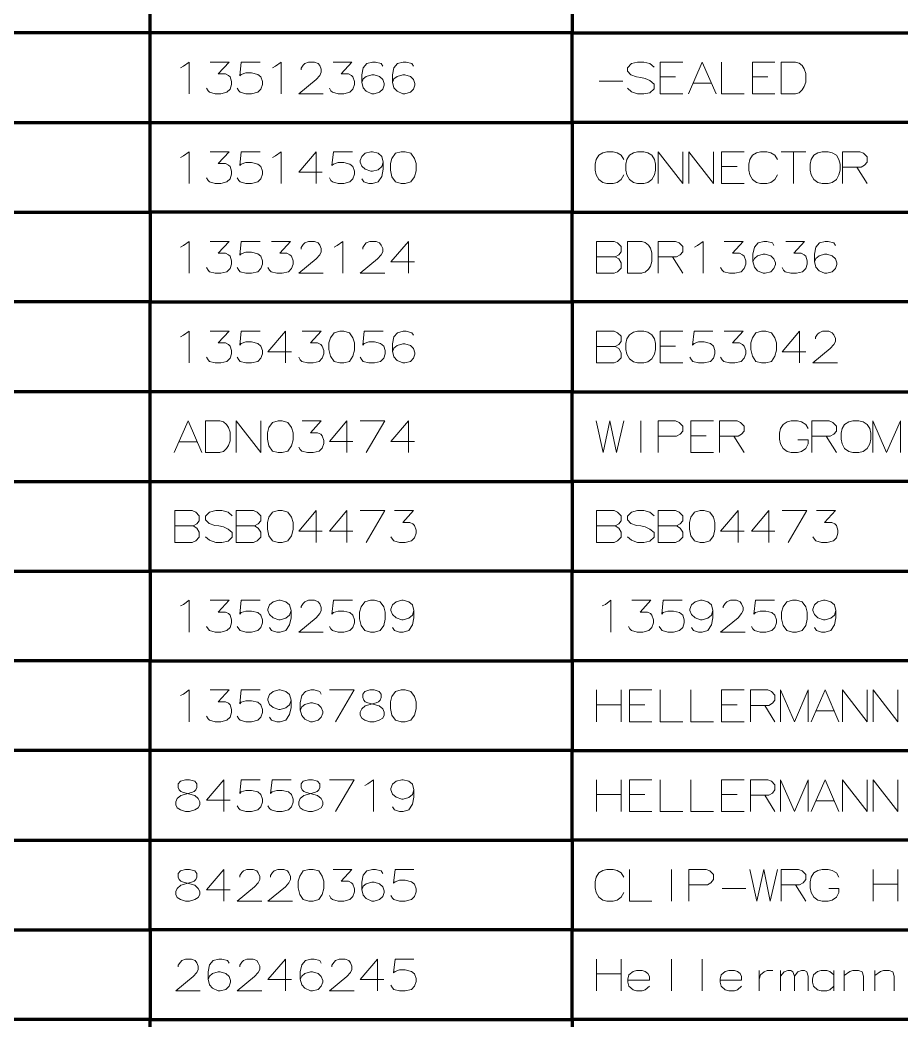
# Model space of a CAD drawing. Header units: millimetres. Extents: x 0 to 174, y 0 to 33.
# Drawn here: x 83.32 to 87.256, y 20.324 to 24.79 of the extents above; entities that cross this region are included whole.
import ezdxf

# ---------------------------------------------------------------- set-up
doc = ezdxf.new("R2010")
doc.units = ezdxf.units.MM
doc.layers.add('PDF2_형상', color=157, linetype='Continuous', true_color=0x405f80)

msp = doc.modelspace()

# ---------------------------------------------------------------- linework, layer by layer
at = {"layer": 'PDF2_형상', "color": 165, "lineweight": 70, "true_color": 0x5267a5}
for points in [[(98.9892, 26.3335), (98.9892, 25.9332), (85.7838, 25.9332), (85.7838, 25.5331), (83.901, 25.5331), (83.901, 25.1328), (75.611, 25.1328), (75.611, 24.7325), (75.611, 24.3324), (71.3026, 24.3324), (71.3026, 23.9321), (75.611, 23.9321), (75.611, 24.3324), (83.901, 24.3324), (83.901, 24.7325), (83.901, 25.1328), (85.7838, 25.1328), (85.7838, 25.5331), (98.9892, 25.5331), (98.9892, 25.9332)], [(98.9892, 25.5331), (98.9892, 25.1328), (85.7838, 25.1328), (85.7838, 24.7325), (98.9892, 24.7325), (98.9892, 25.1328)], [(98.9892, 24.7325), (98.9892, 24.3324), (85.7838, 24.3324), (85.7838, 23.9321), (83.901, 23.9321), (83.901, 23.5318), (75.611, 23.5318), (75.611, 23.1315), (75.611, 22.7314), (71.3026, 22.7314), (71.3026, 22.3311), (75.611, 22.3311), (75.611, 22.7314), (83.901, 22.7314), (83.901, 23.1315), (83.901, 23.5318), (85.7838, 23.5318), (85.7838, 23.9321), (98.9892, 23.9321), (98.9892, 24.3324)], [(75.611, 23.9321), (83.901, 23.9321), (83.901, 24.3324), (85.7838, 24.3324), (85.7838, 24.7325), (83.901, 24.7325), (75.611, 24.7325)], [(98.9892, 23.9321), (98.9892, 23.5318), (85.7838, 23.5318), (85.7838, 23.1315), (98.9892, 23.1315), (98.9892, 23.5318)], [(98.9892, 23.1315), (98.9892, 22.7314), (85.7838, 22.7314), (85.7838, 22.3311), (83.901, 22.3311), (83.901, 21.9308), (75.611, 21.9308), (75.611, 21.5307), (75.611, 21.1304), (71.3026, 21.1304), (71.3026, 20.7301), (75.611, 20.7301), (75.611, 21.1304), (83.901, 21.1304), (83.901, 21.5307), (83.901, 21.9308), (85.7838, 21.9308), (85.7838, 22.3311), (98.9892, 22.3311), (98.9892, 22.7314)], [(75.611, 22.3311), (83.901, 22.3311), (83.901, 22.7314), (85.7838, 22.7314), (85.7838, 23.1315), (83.901, 23.1315), (75.611, 23.1315)], [(98.9892, 22.3311), (98.9892, 21.9308), (85.7838, 21.9308), (85.7838, 21.5307), (98.9892, 21.5307), (98.9892, 21.9308)], [(98.9892, 21.5307), (98.9892, 21.1304), (85.7838, 21.1304), (85.7838, 20.7301), (83.901, 20.7301), (83.901, 20.33), (75.611, 20.33), (75.611, 19.9297), (75.611, 19.5294), (71.3026, 19.5294), (71.3026, 19.1293), (75.611, 19.1293), (75.611, 19.5294), (83.901, 19.5294), (83.901, 19.9297), (83.901, 20.33), (85.7838, 20.33), (85.7838, 20.7301), (98.9892, 20.7301), (98.9892, 21.1304)], [(75.611, 20.7301), (83.901, 20.7301), (83.901, 21.1304), (85.7838, 21.1304), (85.7838, 21.5307), (83.901, 21.5307), (75.611, 21.5307)], [(98.9892, 20.7301), (98.9892, 20.33), (85.7838, 20.33), (85.7838, 19.9297), (98.9892, 19.9297), (98.9892, 20.33)]]:
    msp.add_lwpolyline(points, dxfattribs=at)
at = {"layer": 'PDF2_형상', "color": 18, "lineweight": 13, "true_color": 0x260000}
for points in [[(84.0358, 24.5769), (84.0496, 24.5839), (84.0747, 24.6021), (84.0747, 24.4604)], [(84.1525, 24.4856), (84.1593, 24.4742), (84.1663, 24.4672), (84.1914, 24.4604), (84.2165, 24.4604), (84.2439, 24.4672), (84.2576, 24.481), (84.2644, 24.5015), (84.2644, 24.5153), (84.2576, 24.5358), (84.2508, 24.5426), (84.2371, 24.5496), (84.205, 24.5496), (84.2531, 24.6021), (84.1685, 24.6021)], [(84.2896, 24.4856), (84.2965, 24.4742), (84.3033, 24.4672), (84.3285, 24.4604), (84.3536, 24.4604), (84.3811, 24.4672), (84.3947, 24.481), (84.4017, 24.5015), (84.4017, 24.5153), (84.3947, 24.5358), (84.3811, 24.5472), (84.3536, 24.5542), (84.3285, 24.5542), (84.3079, 24.5472), (84.3011, 24.5404), (84.3079, 24.6021), (84.3925, 24.6021)], [(84.4474, 24.5769), (84.4611, 24.5839), (84.4862, 24.6021), (84.4862, 24.4604)], [(84.6736, 24.4604), (84.5639, 24.4604), (84.6417, 24.5244), (84.6576, 24.5426), (84.6646, 24.5564), (84.6646, 24.5701), (84.6576, 24.5861), (84.6508, 24.5953), (84.6349, 24.6021), (84.6074, 24.6021), (84.5914, 24.5953), (84.5846, 24.5885), (84.5754, 24.5747), (84.5754, 24.5678)], [(84.7011, 24.4856), (84.7079, 24.4742), (84.7149, 24.4672), (84.74, 24.4604), (84.7651, 24.4604), (84.7925, 24.4672), (84.8062, 24.481), (84.8132, 24.5015), (84.8132, 24.5153), (84.8062, 24.5358), (84.7994, 24.5426), (84.7857, 24.5496), (84.7538, 24.5496), (84.8017, 24.6021), (84.7171, 24.6021)], [(84.9389, 24.5839), (84.9319, 24.5953), (84.9068, 24.6021), (84.8932, 24.6021), (84.8681, 24.5953), (84.8519, 24.5769), (84.8451, 24.545), (84.8451, 24.5129), (84.8519, 24.4878), (84.8657, 24.4718), (84.8908, 24.4604), (84.9, 24.4604), (84.9251, 24.4672), (84.9389, 24.481), (84.9457, 24.4993), (84.9457, 24.5061), (84.9389, 24.5244), (84.9251, 24.5381), (84.9, 24.545), (84.8908, 24.545), (84.8657, 24.5381), (84.8519, 24.5267), (84.8451, 24.5107)], [(85.076, 24.5839), (85.0692, 24.5953), (85.044, 24.6021), (85.0303, 24.6021), (85.0051, 24.5953), (84.9892, 24.5769), (84.9824, 24.545), (84.9824, 24.5129), (84.9892, 24.4878), (85.0029, 24.4718), (85.0281, 24.4604), (85.0372, 24.4604), (85.0624, 24.4672), (85.076, 24.481), (85.0829, 24.4993), (85.0829, 24.5061), (85.076, 24.5244), (85.0624, 24.5381), (85.0372, 24.545), (85.0281, 24.545), (85.0029, 24.5381), (84.9892, 24.5267), (84.9824, 24.5107)], [(86.1496, 24.5793), (86.1313, 24.5953), (86.1039, 24.6021), (86.0764, 24.6021), (86.049, 24.5953), (86.0307, 24.5769), (86.0307, 24.561), (86.0467, 24.545), (86.0718, 24.5358), (86.0901, 24.5336), (86.1107, 24.529), (86.1313, 24.5199), (86.1496, 24.5039), (86.1496, 24.4832), (86.1313, 24.465), (86.1039, 24.4604), (86.0764, 24.4604), (86.049, 24.4696), (86.0307, 24.4856)], [(86.2775, 24.4604), (86.1769, 24.4604), (86.1769, 24.6021), (86.2775, 24.6021)], [(86.3028, 24.4604), (86.3644, 24.6021), (86.4261, 24.4604)], [(86.4513, 24.6021), (86.4513, 24.4604), (86.5519, 24.4604)], [(86.689, 24.4604), (86.5885, 24.4604), (86.5885, 24.6021), (86.689, 24.6021)], [(86.7782, 24.4604), (86.7965, 24.465), (86.8103, 24.4787), (86.8193, 24.4924), (86.8263, 24.5129), (86.8263, 24.5518), (86.8193, 24.5724), (86.8103, 24.5861), (86.7965, 24.5975), (86.7806, 24.6021), (86.7165, 24.6021), (86.7165, 24.4604), (86.7806, 24.4604)], [(86.2456, 24.5358), (86.1769, 24.5358)], [(86.6571, 24.5358), (86.5885, 24.5358)], [(85.905, 24.5175), (86.0101, 24.5175)], [(86.3233, 24.5085), (86.4056, 24.5085)], [(84.0358, 24.1768), (84.0496, 24.1836), (84.0747, 24.2019), (84.0747, 24.0601)], [(84.1525, 24.0853), (84.1593, 24.0739), (84.1663, 24.0671), (84.1914, 24.0601), (84.2165, 24.0601), (84.2439, 24.0671), (84.2576, 24.0807), (84.2644, 24.1014), (84.2644, 24.115), (84.2576, 24.1356), (84.2508, 24.1425), (84.2371, 24.1493), (84.205, 24.1493), (84.2531, 24.2019), (84.1685, 24.2019)], [(84.2896, 24.0853), (84.2965, 24.0739), (84.3033, 24.0671), (84.3285, 24.0601), (84.3536, 24.0601), (84.3811, 24.0671), (84.3947, 24.0807), (84.4017, 24.1014), (84.4017, 24.115), (84.3947, 24.1356), (84.3811, 24.1471), (84.3536, 24.1539), (84.3285, 24.1539), (84.3079, 24.1471), (84.3011, 24.1401), (84.3079, 24.2019), (84.3925, 24.2019)], [(84.4474, 24.1768), (84.4611, 24.1836), (84.4862, 24.2019), (84.4862, 24.0601)], [(84.6692, 24.1104), (84.5639, 24.1104), (84.6417, 24.2019), (84.6417, 24.1333), (84.6417, 24.0601)], [(84.7011, 24.0853), (84.7079, 24.0739), (84.7149, 24.0671), (84.74, 24.0601), (84.7651, 24.0601), (84.7925, 24.0671), (84.8062, 24.0807), (84.8132, 24.1014), (84.8132, 24.115), (84.8062, 24.1356), (84.7925, 24.1471), (84.7651, 24.1539), (84.74, 24.1539), (84.7194, 24.1471), (84.7125, 24.1401), (84.7194, 24.2019), (84.804, 24.2019)], [(84.9411, 24.1562), (84.9343, 24.1814), (84.9183, 24.195), (84.8932, 24.2019), (84.8863, 24.2019), (84.8611, 24.195), (84.8451, 24.1814), (84.8383, 24.1631), (84.8383, 24.1562), (84.8451, 24.1379), (84.8611, 24.1242), (84.8863, 24.115), (84.8932, 24.115), (84.9183, 24.1219), (84.9343, 24.1356), (84.9411, 24.1562), (84.9411, 24.1242), (84.9343, 24.0922), (84.9183, 24.0671), (84.8932, 24.0601), (84.8771, 24.0601), (84.8543, 24.0671), (84.8451, 24.0807)], [(86.0147, 24.099), (86.0032, 24.0785), (85.985, 24.0647), (85.9667, 24.0601), (85.9393, 24.0601), (85.921, 24.0647), (85.9026, 24.0785), (85.8912, 24.099), (85.8867, 24.1196), (85.8867, 24.1471), (85.8912, 24.1676), (85.9026, 24.186), (85.921, 24.1974), (85.9393, 24.2019), (85.9667, 24.2019), (85.985, 24.1974), (86.0032, 24.186), (86.0147, 24.1676)], [(86.2775, 24.2019), (86.2775, 24.0601), (86.1678, 24.2019), (86.1678, 24.0601)], [(86.4147, 24.2019), (86.4147, 24.0601), (86.305, 24.2019), (86.305, 24.0601)], [(86.5519, 24.0601), (86.4513, 24.0601), (86.4513, 24.2019), (86.5519, 24.2019)], [(86.7006, 24.099), (86.689, 24.0785), (86.6708, 24.0647), (86.6525, 24.0601), (86.625, 24.0601), (86.6068, 24.0647), (86.5885, 24.0785), (86.5771, 24.099), (86.5725, 24.1196), (86.5725, 24.1471), (86.5771, 24.1676), (86.5885, 24.186), (86.6068, 24.1974), (86.625, 24.2019), (86.6525, 24.2019), (86.6708, 24.1974), (86.689, 24.186), (86.7006, 24.1676)], [(86.7165, 24.2019), (86.8263, 24.2019)], [(86.7714, 24.0601), (86.7714, 24.2019)], [(86.9908, 24.1333), (87.0731, 24.1333), (87.0892, 24.1425), (87.1006, 24.1562), (87.1006, 24.179), (87.0846, 24.195), (87.0685, 24.2019), (86.9908, 24.2019), (86.9908, 24.0601)], [(86.5199, 24.1356), (86.4513, 24.1356)], [(87.0549, 24.1333), (87.1006, 24.0601)], [(84.0358, 23.7765), (84.0496, 23.7833), (84.0747, 23.8017), (84.0747, 23.66)], [(84.1525, 23.6851), (84.1593, 23.6736), (84.1663, 23.6668), (84.1914, 23.66), (84.2165, 23.66), (84.2439, 23.6668), (84.2576, 23.6806), (84.2644, 23.7011), (84.2644, 23.7149), (84.2576, 23.7354), (84.2508, 23.7422), (84.2371, 23.749), (84.205, 23.749), (84.2531, 23.8017), (84.1685, 23.8017)], [(84.2896, 23.6851), (84.2965, 23.6736), (84.3033, 23.6668), (84.3285, 23.66), (84.3536, 23.66), (84.3811, 23.6668), (84.3947, 23.6806), (84.4017, 23.7011), (84.4017, 23.7149), (84.3947, 23.7354), (84.3811, 23.7468), (84.3536, 23.7536), (84.3285, 23.7536), (84.3079, 23.7468), (84.3011, 23.74), (84.3079, 23.8017), (84.3925, 23.8017)], [(84.4268, 23.6851), (84.4336, 23.6736), (84.4406, 23.6668), (84.4657, 23.66), (84.4908, 23.66), (84.5182, 23.6668), (84.5319, 23.6806), (84.5388, 23.7011), (84.5388, 23.7149), (84.5319, 23.7354), (84.5251, 23.7422), (84.5114, 23.749), (84.4793, 23.749), (84.5274, 23.8017), (84.4428, 23.8017)], [(84.6736, 23.66), (84.5639, 23.66), (84.6417, 23.7239), (84.6576, 23.7422), (84.6646, 23.756), (84.6646, 23.7697), (84.6576, 23.7857), (84.6508, 23.7949), (84.6349, 23.8017), (84.6074, 23.8017), (84.5914, 23.7949), (84.5846, 23.7879), (84.5754, 23.7743), (84.5754, 23.7674)], [(84.7217, 23.7765), (84.7354, 23.7833), (84.7606, 23.8017), (84.7606, 23.66)], [(84.9481, 23.66), (84.8383, 23.66), (84.916, 23.7239), (84.9319, 23.7422), (84.9389, 23.756), (84.9389, 23.7697), (84.9319, 23.7857), (84.9251, 23.7949), (84.9092, 23.8017), (84.8817, 23.8017), (84.8657, 23.7949), (84.8589, 23.7879), (84.8497, 23.7743), (84.8497, 23.7674)], [(85.0806, 23.7103), (84.9754, 23.7103), (85.0532, 23.8017), (85.0532, 23.7331), (85.0532, 23.66)], [(86.0924, 23.66), (86.1107, 23.6644), (86.1244, 23.6782), (86.1336, 23.6919), (86.1404, 23.7125), (86.1404, 23.7514), (86.1336, 23.7719), (86.1244, 23.7857), (86.1107, 23.7971), (86.0947, 23.8017), (86.0307, 23.8017), (86.0307, 23.66), (86.0947, 23.66)], [(86.1678, 23.7331), (86.2501, 23.7331), (86.2661, 23.7422), (86.2775, 23.756), (86.2775, 23.7787), (86.2615, 23.7949), (86.2456, 23.8017), (86.1678, 23.8017), (86.1678, 23.66)], [(86.3301, 23.7765), (86.3439, 23.7833), (86.369, 23.8017), (86.369, 23.66)], [(86.4468, 23.6851), (86.4536, 23.6736), (86.4604, 23.6668), (86.4856, 23.66), (86.5107, 23.66), (86.5382, 23.6668), (86.5519, 23.6806), (86.5587, 23.7011), (86.5587, 23.7149), (86.5519, 23.7354), (86.545, 23.7422), (86.5314, 23.749), (86.4993, 23.749), (86.5474, 23.8017), (86.4628, 23.8017)], [(86.6844, 23.7833), (86.6776, 23.7949), (86.6525, 23.8017), (86.6388, 23.8017), (86.6136, 23.7949), (86.5976, 23.7765), (86.5907, 23.7446), (86.5907, 23.7125), (86.5976, 23.6874), (86.6114, 23.6714), (86.6365, 23.66), (86.6456, 23.66), (86.6708, 23.6668), (86.6844, 23.6806), (86.6914, 23.6988), (86.6914, 23.7057), (86.6844, 23.7239), (86.6708, 23.7376), (86.6456, 23.7446), (86.6365, 23.7446), (86.6114, 23.7376), (86.5976, 23.7263), (86.5907, 23.7103)], [(86.7211, 23.6851), (86.7279, 23.6736), (86.7347, 23.6668), (86.7599, 23.66), (86.785, 23.66), (86.8125, 23.6668), (86.8263, 23.6806), (86.8331, 23.7011), (86.8331, 23.7149), (86.8263, 23.7354), (86.8193, 23.7422), (86.8057, 23.749), (86.7736, 23.749), (86.8217, 23.8017), (86.7371, 23.8017)], [(86.9587, 23.7833), (86.9519, 23.7949), (86.9268, 23.8017), (86.9131, 23.8017), (86.8879, 23.7949), (86.8719, 23.7765), (86.8651, 23.7446), (86.8651, 23.7125), (86.8719, 23.6874), (86.8857, 23.6714), (86.9108, 23.66), (86.92, 23.66), (86.9451, 23.6668), (86.9587, 23.6806), (86.9657, 23.6988), (86.9657, 23.7057), (86.9587, 23.7239), (86.9451, 23.7376), (86.92, 23.7446), (86.9108, 23.7446), (86.8857, 23.7376), (86.8719, 23.7263), (86.8651, 23.7103)], [(85.8935, 23.7331), (85.9758, 23.7331)], [(86.2318, 23.7331), (86.2775, 23.66)], [(84.0358, 23.3762), (84.0496, 23.3832), (84.0747, 23.4014), (84.0747, 23.2597)], [(84.1525, 23.2849), (84.1593, 23.2735), (84.1663, 23.2665), (84.1914, 23.2597), (84.2165, 23.2597), (84.2439, 23.2665), (84.2576, 23.2803), (84.2644, 23.3008), (84.2644, 23.3146), (84.2576, 23.3351), (84.2508, 23.3419), (84.2371, 23.3489), (84.205, 23.3489), (84.2531, 23.4014), (84.1685, 23.4014)], [(84.2896, 23.2849), (84.2965, 23.2735), (84.3033, 23.2665), (84.3285, 23.2597), (84.3536, 23.2597), (84.3811, 23.2665), (84.3947, 23.2803), (84.4017, 23.3008), (84.4017, 23.3146), (84.3947, 23.3351), (84.3811, 23.3465), (84.3536, 23.3535), (84.3285, 23.3535), (84.3079, 23.3465), (84.3011, 23.3397), (84.3079, 23.4014), (84.3925, 23.4014)], [(84.5319, 23.31), (84.4268, 23.31), (84.5044, 23.4014), (84.5044, 23.3329), (84.5044, 23.2597)], [(84.5639, 23.2849), (84.5708, 23.2735), (84.5776, 23.2665), (84.6028, 23.2597), (84.6279, 23.2597), (84.6554, 23.2665), (84.6692, 23.2803), (84.676, 23.3008), (84.676, 23.3146), (84.6692, 23.3351), (84.6622, 23.3419), (84.6485, 23.3489), (84.6165, 23.3489), (84.6646, 23.4014), (84.58, 23.4014)], [(84.8383, 23.2849), (84.8451, 23.2735), (84.8519, 23.2665), (84.8771, 23.2597), (84.9022, 23.2597), (84.9297, 23.2665), (84.9435, 23.2803), (84.9503, 23.3008), (84.9503, 23.3146), (84.9435, 23.3351), (84.9297, 23.3465), (84.9022, 23.3535), (84.8771, 23.3535), (84.8565, 23.3465), (84.8497, 23.3397), (84.8565, 23.4014), (84.9411, 23.4014)], [(85.076, 23.3832), (85.0692, 23.3946), (85.044, 23.4014), (85.0303, 23.4014), (85.0051, 23.3946), (84.9892, 23.3762), (84.9824, 23.3443), (84.9824, 23.3122), (84.9892, 23.2871), (85.0029, 23.2711), (85.0281, 23.2597), (85.0372, 23.2597), (85.0624, 23.2665), (85.076, 23.2803), (85.0829, 23.2986), (85.0829, 23.3054), (85.076, 23.3238), (85.0624, 23.3374), (85.0372, 23.3443), (85.0281, 23.3443), (85.0029, 23.3374), (84.9892, 23.326), (84.9824, 23.31)], [(86.2775, 23.2597), (86.1769, 23.2597), (86.1769, 23.4014), (86.2775, 23.4014)], [(86.3096, 23.2849), (86.3164, 23.2735), (86.3233, 23.2665), (86.3485, 23.2597), (86.3736, 23.2597), (86.401, 23.2665), (86.4147, 23.2803), (86.4215, 23.3008), (86.4215, 23.3146), (86.4147, 23.3351), (86.401, 23.3465), (86.3736, 23.3535), (86.3485, 23.3535), (86.3279, 23.3465), (86.321, 23.3397), (86.3279, 23.4014), (86.4125, 23.4014)], [(86.4468, 23.2849), (86.4536, 23.2735), (86.4604, 23.2665), (86.4856, 23.2597), (86.5107, 23.2597), (86.5382, 23.2665), (86.5519, 23.2803), (86.5587, 23.3008), (86.5587, 23.3146), (86.5519, 23.3351), (86.545, 23.3419), (86.5314, 23.3489), (86.4993, 23.3489), (86.5474, 23.4014), (86.4628, 23.4014)], [(86.8263, 23.31), (86.7211, 23.31), (86.7987, 23.4014), (86.7987, 23.3329), (86.7987, 23.2597)], [(86.9679, 23.2597), (86.8582, 23.2597), (86.936, 23.3238), (86.9519, 23.3419), (86.9587, 23.3557), (86.9587, 23.3694), (86.9519, 23.3854), (86.9451, 23.3946), (86.929, 23.4014), (86.9017, 23.4014), (86.8857, 23.3946), (86.8788, 23.3878), (86.8696, 23.374), (86.8696, 23.3671)], [(85.8935, 23.3329), (85.9758, 23.3329)], [(86.2456, 23.3351), (86.1769, 23.3351)], [(84.0085, 22.8594), (84.0701, 23.0012), (84.1319, 22.8594)], [(84.2096, 22.8594), (84.2279, 22.864), (84.2417, 22.8778), (84.2508, 22.8915), (84.2576, 22.9121), (84.2576, 22.951), (84.2508, 22.9715), (84.2417, 22.9851), (84.2279, 22.9967), (84.2119, 23.0012), (84.1479, 23.0012), (84.1479, 22.8594), (84.2119, 22.8594)], [(84.3947, 23.0012), (84.3947, 22.8594), (84.285, 23.0012), (84.285, 22.8594)], [(84.5639, 22.8846), (84.5708, 22.8732), (84.5776, 22.8664), (84.6028, 22.8594), (84.6279, 22.8594), (84.6554, 22.8664), (84.6692, 22.88), (84.676, 22.9006), (84.676, 22.9143), (84.6692, 22.9349), (84.6622, 22.9418), (84.6485, 22.9486), (84.6165, 22.9486), (84.6646, 23.0012), (84.58, 23.0012)], [(84.8062, 22.9097), (84.7011, 22.9097), (84.7789, 23.0012), (84.7789, 22.9326), (84.7789, 22.8594)], [(84.8383, 23.0012), (84.9481, 23.0012), (84.8657, 22.8594)], [(85.0806, 22.9097), (84.9754, 22.9097), (85.0532, 23.0012), (85.0532, 22.9326), (85.0532, 22.8594)], [(85.8912, 23.0012), (85.9232, 22.8594), (85.9529, 23.0012), (85.9826, 22.8594), (86.0147, 23.0012)], [(86.0901, 22.8594), (86.0901, 23.0012)], [(86.1678, 22.9326), (86.2501, 22.9326), (86.2661, 22.9418), (86.2775, 22.9556), (86.2775, 22.9783), (86.2615, 22.9943), (86.2456, 23.0012), (86.1678, 23.0012), (86.1678, 22.8594)], [(86.4147, 22.8594), (86.3142, 22.8594), (86.3142, 23.0012), (86.4147, 23.0012)], [(86.4422, 22.9326), (86.5244, 22.9326), (86.5404, 22.9418), (86.5519, 22.9556), (86.5519, 22.9783), (86.5358, 22.9943), (86.5199, 23.0012), (86.4422, 23.0012), (86.4422, 22.8594)], [(86.7919, 22.9167), (86.8376, 22.9167), (86.8376, 22.8983), (86.8263, 22.8778), (86.8079, 22.864), (86.7896, 22.8594), (86.7622, 22.8594), (86.7439, 22.864), (86.7257, 22.8778), (86.7142, 22.8983), (86.7096, 22.9189), (86.7096, 22.9464), (86.7142, 22.9669), (86.7257, 22.9851), (86.7439, 22.9967), (86.7622, 23.0012), (86.7896, 23.0012), (86.8079, 22.9967), (86.8263, 22.9851), (86.8376, 22.9669)], [(86.8536, 22.9326), (86.936, 22.9326), (86.9519, 22.9418), (86.9633, 22.9556), (86.9633, 22.9783), (86.9474, 22.9943), (86.9314, 23.0012), (86.8536, 23.0012), (86.8536, 22.8594)], [(87.2492, 22.8594), (87.2492, 23.0012), (87.1874, 22.8594), (87.1257, 23.0012), (87.1257, 22.8594)], [(86.3828, 22.9349), (86.3142, 22.9349)], [(86.5061, 22.9326), (86.5519, 22.8594)], [(86.9176, 22.9326), (86.9633, 22.8594)], [(84.029, 22.9075), (84.1114, 22.9075)], [(84.2668, 22.5781), (84.2485, 22.5942), (84.2211, 22.601), (84.1936, 22.601), (84.1663, 22.5942), (84.1479, 22.5758), (84.1479, 22.5599), (84.1639, 22.5438), (84.189, 22.5347), (84.2074, 22.5324), (84.2279, 22.5278), (84.2485, 22.5186), (84.2668, 22.5026), (84.2668, 22.4821), (84.2485, 22.4638), (84.2211, 22.4593), (84.1936, 22.4593), (84.1663, 22.4683), (84.1479, 22.4844)], [(84.6692, 22.5096), (84.5639, 22.5096), (84.6417, 22.601), (84.6417, 22.5324), (84.6417, 22.4593)], [(84.8062, 22.5096), (84.7011, 22.5096), (84.7789, 22.601), (84.7789, 22.5324), (84.7789, 22.4593)], [(84.8383, 22.601), (84.9481, 22.601), (84.8657, 22.4593)], [(84.9754, 22.4844), (84.9824, 22.4729), (84.9892, 22.4661), (85.0143, 22.4593), (85.0394, 22.4593), (85.0668, 22.4661), (85.0806, 22.4799), (85.0875, 22.5004), (85.0875, 22.5142), (85.0806, 22.5347), (85.0738, 22.5415), (85.06, 22.5483), (85.0281, 22.5483), (85.076, 22.601), (84.9914, 22.601)], [(86.1496, 22.5781), (86.1313, 22.5942), (86.1039, 22.601), (86.0764, 22.601), (86.049, 22.5942), (86.0307, 22.5758), (86.0307, 22.5599), (86.0467, 22.5438), (86.0718, 22.5347), (86.0901, 22.5324), (86.1107, 22.5278), (86.1313, 22.5186), (86.1496, 22.5026), (86.1496, 22.4821), (86.1313, 22.4638), (86.1039, 22.4593), (86.0764, 22.4593), (86.049, 22.4683), (86.0307, 22.4844)], [(86.5519, 22.5096), (86.4468, 22.5096), (86.5244, 22.601), (86.5244, 22.5324), (86.5244, 22.4593)], [(86.689, 22.5096), (86.5839, 22.5096), (86.6617, 22.601), (86.6617, 22.5324), (86.6617, 22.4593)], [(86.7211, 22.601), (86.8308, 22.601), (86.7485, 22.4593)], [(86.8582, 22.4844), (86.8651, 22.4729), (86.8719, 22.4661), (86.8971, 22.4593), (86.9222, 22.4593), (86.9497, 22.4661), (86.9633, 22.4799), (86.9703, 22.5004), (86.9703, 22.5142), (86.9633, 22.5347), (86.9565, 22.5415), (86.9428, 22.5483), (86.9108, 22.5483), (86.9587, 22.601), (86.8742, 22.601)], [(84.0107, 22.5324), (84.0931, 22.5324)], [(84.285, 22.5324), (84.3674, 22.5324)], [(85.8935, 22.5324), (85.9758, 22.5324)], [(86.1678, 22.5324), (86.2501, 22.5324)], [(84.0358, 22.1756), (84.0496, 22.1825), (84.0747, 22.2007), (84.0747, 22.059)], [(84.1525, 22.0842), (84.1593, 22.0728), (84.1663, 22.0658), (84.1914, 22.059), (84.2165, 22.059), (84.2439, 22.0658), (84.2576, 22.0796), (84.2644, 22.1001), (84.2644, 22.1139), (84.2576, 22.1344), (84.2508, 22.1413), (84.2371, 22.1482), (84.205, 22.1482), (84.2531, 22.2007), (84.1685, 22.2007)], [(84.2896, 22.0842), (84.2965, 22.0728), (84.3033, 22.0658), (84.3285, 22.059), (84.3536, 22.059), (84.3811, 22.0658), (84.3947, 22.0796), (84.4017, 22.1001), (84.4017, 22.1139), (84.3947, 22.1344), (84.3811, 22.1458), (84.3536, 22.1528), (84.3285, 22.1528), (84.3079, 22.1458), (84.3011, 22.139), (84.3079, 22.2007), (84.3925, 22.2007)], [(84.5297, 22.155), (84.5228, 22.1801), (84.5068, 22.1939), (84.4817, 22.2007), (84.4749, 22.2007), (84.4496, 22.1939), (84.4336, 22.1801), (84.4268, 22.1618), (84.4268, 22.155), (84.4336, 22.1367), (84.4496, 22.1231), (84.4749, 22.1139), (84.4817, 22.1139), (84.5068, 22.1207), (84.5228, 22.1344), (84.5297, 22.155), (84.5297, 22.1231), (84.5228, 22.091), (84.5068, 22.0658), (84.4817, 22.059), (84.4657, 22.059), (84.4428, 22.0658), (84.4336, 22.0796)], [(84.6736, 22.059), (84.5639, 22.059), (84.6417, 22.1231), (84.6576, 22.1413), (84.6646, 22.155), (84.6646, 22.1688), (84.6576, 22.1847), (84.6508, 22.1939), (84.6349, 22.2007), (84.6074, 22.2007), (84.5914, 22.1939), (84.5846, 22.1871), (84.5754, 22.1733), (84.5754, 22.1664)], [(84.7011, 22.0842), (84.7079, 22.0728), (84.7149, 22.0658), (84.74, 22.059), (84.7651, 22.059), (84.7925, 22.0658), (84.8062, 22.0796), (84.8132, 22.1001), (84.8132, 22.1139), (84.8062, 22.1344), (84.7925, 22.1458), (84.7651, 22.1528), (84.74, 22.1528), (84.7194, 22.1458), (84.7125, 22.139), (84.7194, 22.2007), (84.804, 22.2007)], [(85.0783, 22.155), (85.0714, 22.1801), (85.0554, 22.1939), (85.0303, 22.2007), (85.0235, 22.2007), (84.9983, 22.1939), (84.9824, 22.1801), (84.9754, 22.1618), (84.9754, 22.155), (84.9824, 22.1367), (84.9983, 22.1231), (85.0235, 22.1139), (85.0303, 22.1139), (85.0554, 22.1207), (85.0714, 22.1344), (85.0783, 22.155), (85.0783, 22.1231), (85.0714, 22.091), (85.0554, 22.0658), (85.0303, 22.059), (85.0143, 22.059), (84.9914, 22.0658), (84.9824, 22.0796)], [(85.9186, 22.1756), (85.9324, 22.1825), (85.9575, 22.2007), (85.9575, 22.059)], [(86.0353, 22.0842), (86.0421, 22.0728), (86.049, 22.0658), (86.0742, 22.059), (86.0993, 22.059), (86.1267, 22.0658), (86.1404, 22.0796), (86.1472, 22.1001), (86.1472, 22.1139), (86.1404, 22.1344), (86.1336, 22.1413), (86.1199, 22.1482), (86.0878, 22.1482), (86.1358, 22.2007), (86.0512, 22.2007)], [(86.1724, 22.0842), (86.1793, 22.0728), (86.1861, 22.0658), (86.2112, 22.059), (86.2364, 22.059), (86.2639, 22.0658), (86.2775, 22.0796), (86.2844, 22.1001), (86.2844, 22.1139), (86.2775, 22.1344), (86.2639, 22.1458), (86.2364, 22.1528), (86.2112, 22.1528), (86.1907, 22.1458), (86.1839, 22.139), (86.1907, 22.2007), (86.2753, 22.2007)], [(86.4125, 22.155), (86.4056, 22.1801), (86.3896, 22.1939), (86.3644, 22.2007), (86.3576, 22.2007), (86.3325, 22.1939), (86.3164, 22.1801), (86.3096, 22.1618), (86.3096, 22.155), (86.3164, 22.1367), (86.3325, 22.1231), (86.3576, 22.1139), (86.3644, 22.1139), (86.3896, 22.1207), (86.4056, 22.1344), (86.4125, 22.155), (86.4125, 22.1231), (86.4056, 22.091), (86.3896, 22.0658), (86.3644, 22.059), (86.3485, 22.059), (86.3256, 22.0658), (86.3164, 22.0796)], [(86.5565, 22.059), (86.4468, 22.059), (86.5244, 22.1231), (86.5404, 22.1413), (86.5474, 22.155), (86.5474, 22.1688), (86.5404, 22.1847), (86.5336, 22.1939), (86.5176, 22.2007), (86.4901, 22.2007), (86.4742, 22.1939), (86.4674, 22.1871), (86.4582, 22.1733), (86.4582, 22.1664)], [(86.5839, 22.0842), (86.5907, 22.0728), (86.5976, 22.0658), (86.6228, 22.059), (86.6479, 22.059), (86.6753, 22.0658), (86.689, 22.0796), (86.696, 22.1001), (86.696, 22.1139), (86.689, 22.1344), (86.6753, 22.1458), (86.6479, 22.1528), (86.6228, 22.1528), (86.6022, 22.1458), (86.5953, 22.139), (86.6022, 22.2007), (86.6868, 22.2007)], [(86.9611, 22.155), (86.9542, 22.1801), (86.9382, 22.1939), (86.9131, 22.2007), (86.9062, 22.2007), (86.8811, 22.1939), (86.8651, 22.1801), (86.8582, 22.1618), (86.8582, 22.155), (86.8651, 22.1367), (86.8811, 22.1231), (86.9062, 22.1139), (86.9131, 22.1139), (86.9382, 22.1207), (86.9542, 22.1344), (86.9611, 22.155), (86.9611, 22.1231), (86.9542, 22.091), (86.9382, 22.0658), (86.9131, 22.059), (86.8971, 22.059), (86.8742, 22.0658), (86.8651, 22.0796)], [(84.0358, 21.7754), (84.0496, 21.7822), (84.0747, 21.8006), (84.0747, 21.6588)], [(84.1525, 21.6839), (84.1593, 21.6725), (84.1663, 21.6656), (84.1914, 21.6588), (84.2165, 21.6588), (84.2439, 21.6656), (84.2576, 21.6793), (84.2644, 21.6999), (84.2644, 21.7136), (84.2576, 21.7342), (84.2508, 21.7411), (84.2371, 21.7479), (84.205, 21.7479), (84.2531, 21.8006), (84.1685, 21.8006)], [(84.2896, 21.6839), (84.2965, 21.6725), (84.3033, 21.6656), (84.3285, 21.6588), (84.3536, 21.6588), (84.3811, 21.6656), (84.3947, 21.6793), (84.4017, 21.6999), (84.4017, 21.7136), (84.3947, 21.7342), (84.3811, 21.7457), (84.3536, 21.7525), (84.3285, 21.7525), (84.3079, 21.7457), (84.3011, 21.7387), (84.3079, 21.8006), (84.3925, 21.8006)], [(84.5297, 21.7547), (84.5228, 21.7799), (84.5068, 21.7936), (84.4817, 21.8006), (84.4749, 21.8006), (84.4496, 21.7936), (84.4336, 21.7799), (84.4268, 21.7617), (84.4268, 21.7547), (84.4336, 21.7365), (84.4496, 21.7228), (84.4749, 21.7136), (84.4817, 21.7136), (84.5068, 21.7206), (84.5228, 21.7342), (84.5297, 21.7547), (84.5297, 21.7228), (84.5228, 21.6908), (84.5068, 21.6656), (84.4817, 21.6588), (84.4657, 21.6588), (84.4428, 21.6656), (84.4336, 21.6793)], [(84.6646, 21.7822), (84.6576, 21.7936), (84.6325, 21.8006), (84.6187, 21.8006), (84.5936, 21.7936), (84.5776, 21.7754), (84.5708, 21.7433), (84.5708, 21.7114), (84.5776, 21.6863), (84.5914, 21.6701), (84.6165, 21.6588), (84.6257, 21.6588), (84.6508, 21.6656), (84.6646, 21.6793), (84.6714, 21.6976), (84.6714, 21.7044), (84.6646, 21.7228), (84.6508, 21.7365), (84.6257, 21.7433), (84.6165, 21.7433), (84.5914, 21.7365), (84.5776, 21.725), (84.5708, 21.709)], [(84.7011, 21.8006), (84.8108, 21.8006), (84.7286, 21.6588)], [(85.8935, 21.8006), (85.8935, 21.6588)], [(86.0032, 21.8006), (86.0032, 21.6588)], [(86.1404, 21.6588), (86.0399, 21.6588), (86.0399, 21.8006), (86.1404, 21.8006)], [(86.1769, 21.8006), (86.1769, 21.6588), (86.2775, 21.6588)], [(86.3142, 21.8006), (86.3142, 21.6588), (86.4147, 21.6588)], [(86.5519, 21.6588), (86.4513, 21.6588), (86.4513, 21.8006), (86.5519, 21.8006)], [(86.5793, 21.7319), (86.6617, 21.7319), (86.6776, 21.7411), (86.689, 21.7547), (86.689, 21.7776), (86.6731, 21.7936), (86.6571, 21.8006), (86.5793, 21.8006), (86.5793, 21.6588)], [(86.8376, 21.6588), (86.8376, 21.8006), (86.776, 21.6588), (86.7142, 21.8006), (86.7142, 21.6588)], [(86.8514, 21.6588), (86.9131, 21.8006), (86.9749, 21.6588)], [(87.1006, 21.8006), (87.1006, 21.6588), (86.9908, 21.8006), (86.9908, 21.6588)], [(87.2376, 21.8006), (87.2376, 21.6588), (87.1279, 21.8006), (87.1279, 21.6588)], [(86.0032, 21.7342), (85.8935, 21.7342)], [(86.1085, 21.7342), (86.0399, 21.7342)], [(86.5199, 21.7342), (86.4513, 21.7342)], [(86.6433, 21.7319), (86.689, 21.6588)], [(86.8719, 21.7068), (86.9542, 21.7068)], [(84.2576, 21.3089), (84.1525, 21.3089), (84.2301, 21.4003), (84.2301, 21.3317), (84.2301, 21.2585)], [(84.2896, 21.2838), (84.2965, 21.2722), (84.3033, 21.2654), (84.3285, 21.2585), (84.3536, 21.2585), (84.3811, 21.2654), (84.3947, 21.2792), (84.4017, 21.2997), (84.4017, 21.3133), (84.3947, 21.334), (84.3811, 21.3454), (84.3536, 21.3522), (84.3285, 21.3522), (84.3079, 21.3454), (84.3011, 21.3386), (84.3079, 21.4003), (84.3925, 21.4003)], [(84.4268, 21.2838), (84.4336, 21.2722), (84.4406, 21.2654), (84.4657, 21.2585), (84.4908, 21.2585), (84.5182, 21.2654), (84.5319, 21.2792), (84.5388, 21.2997), (84.5388, 21.3133), (84.5319, 21.334), (84.5182, 21.3454), (84.4908, 21.3522), (84.4657, 21.3522), (84.4451, 21.3454), (84.4382, 21.3386), (84.4451, 21.4003), (84.5297, 21.4003)], [(84.7011, 21.4003), (84.8108, 21.4003), (84.7286, 21.2585)], [(84.8589, 21.3751), (84.8725, 21.3819), (84.8978, 21.4003), (84.8978, 21.2585)], [(85.0783, 21.3546), (85.0714, 21.3797), (85.0554, 21.3935), (85.0303, 21.4003), (85.0235, 21.4003), (84.9983, 21.3935), (84.9824, 21.3797), (84.9754, 21.3614), (84.9754, 21.3546), (84.9824, 21.3362), (84.9983, 21.3225), (85.0235, 21.3133), (85.0303, 21.3133), (85.0554, 21.3203), (85.0714, 21.334), (85.0783, 21.3546), (85.0783, 21.3225), (85.0714, 21.2906), (85.0554, 21.2654), (85.0303, 21.2585), (85.0143, 21.2585), (84.9914, 21.2654), (84.9824, 21.2792)], [(85.8935, 21.4003), (85.8935, 21.2585)], [(86.0032, 21.4003), (86.0032, 21.2585)], [(86.1404, 21.2585), (86.0399, 21.2585), (86.0399, 21.4003), (86.1404, 21.4003)], [(86.1769, 21.4003), (86.1769, 21.2585), (86.2775, 21.2585)], [(86.3142, 21.4003), (86.3142, 21.2585), (86.4147, 21.2585)], [(86.5519, 21.2585), (86.4513, 21.2585), (86.4513, 21.4003), (86.5519, 21.4003)], [(86.5793, 21.3317), (86.6617, 21.3317), (86.6776, 21.3408), (86.689, 21.3546), (86.689, 21.3774), (86.6731, 21.3935), (86.6571, 21.4003), (86.5793, 21.4003), (86.5793, 21.2585)], [(86.8376, 21.2585), (86.8376, 21.4003), (86.776, 21.2585), (86.7142, 21.4003), (86.7142, 21.2585)], [(86.8514, 21.2585), (86.9131, 21.4003), (86.9749, 21.2585)], [(87.1006, 21.4003), (87.1006, 21.2585), (86.9908, 21.4003), (86.9908, 21.2585)], [(87.2376, 21.4003), (87.2376, 21.2585), (87.1279, 21.4003), (87.1279, 21.2585)], [(86.0032, 21.334), (85.8935, 21.334)], [(86.1085, 21.334), (86.0399, 21.334)], [(86.5199, 21.334), (86.4513, 21.334)], [(86.6433, 21.3317), (86.689, 21.2585)], [(86.8719, 21.3065), (86.9542, 21.3065)], [(84.2576, 20.9086), (84.1525, 20.9086), (84.2301, 21), (84.2301, 20.9314), (84.2301, 20.8583)], [(84.3993, 20.8583), (84.2896, 20.8583), (84.3674, 20.9224), (84.3833, 20.9406), (84.3903, 20.9543), (84.3903, 20.9681), (84.3833, 20.984), (84.3765, 20.9932), (84.3606, 21), (84.3331, 21), (84.3171, 20.9932), (84.3101, 20.9863), (84.3011, 20.9726), (84.3011, 20.9657)], [(84.5365, 20.8583), (84.4268, 20.8583), (84.5044, 20.9224), (84.5206, 20.9406), (84.5274, 20.9543), (84.5274, 20.9681), (84.5206, 20.984), (84.5136, 20.9932), (84.4976, 21), (84.4703, 21), (84.4542, 20.9932), (84.4474, 20.9863), (84.4382, 20.9726), (84.4382, 20.9657)], [(84.7011, 20.8835), (84.7079, 20.8721), (84.7149, 20.8651), (84.74, 20.8583), (84.7651, 20.8583), (84.7925, 20.8651), (84.8062, 20.8789), (84.8132, 20.8994), (84.8132, 20.9132), (84.8062, 20.9337), (84.7994, 20.9406), (84.7857, 20.9475), (84.7538, 20.9475), (84.8017, 21), (84.7171, 21)], [(84.9389, 20.9818), (84.9319, 20.9932), (84.9068, 21), (84.8932, 21), (84.8681, 20.9932), (84.8519, 20.9749), (84.8451, 20.9429), (84.8451, 20.9108), (84.8519, 20.8857), (84.8657, 20.8697), (84.8908, 20.8583), (84.9, 20.8583), (84.9251, 20.8651), (84.9389, 20.8789), (84.9457, 20.8972), (84.9457, 20.904), (84.9389, 20.9224), (84.9251, 20.936), (84.9, 20.9429), (84.8908, 20.9429), (84.8657, 20.936), (84.8519, 20.9246), (84.8451, 20.9086)], [(84.9754, 20.8835), (84.9824, 20.8721), (84.9892, 20.8651), (85.0143, 20.8583), (85.0394, 20.8583), (85.0668, 20.8651), (85.0806, 20.8789), (85.0875, 20.8994), (85.0875, 20.9132), (85.0806, 20.9337), (85.0668, 20.9451), (85.0394, 20.9521), (85.0143, 20.9521), (84.9937, 20.9451), (84.9868, 20.9383), (84.9937, 21), (85.0783, 21)], [(86.0147, 20.8972), (86.0032, 20.8765), (85.985, 20.8629), (85.9667, 20.8583), (85.9393, 20.8583), (85.921, 20.8629), (85.9026, 20.8765), (85.8912, 20.8972), (85.8867, 20.9178), (85.8867, 20.9451), (85.8912, 20.9657), (85.9026, 20.984), (85.921, 20.9954), (85.9393, 21), (85.9667, 21), (85.985, 20.9954), (86.0032, 20.984), (86.0147, 20.9657)], [(86.0399, 21), (86.0399, 20.8583), (86.1404, 20.8583)], [(86.2272, 20.8583), (86.2272, 21)], [(86.305, 20.9314), (86.3874, 20.9314), (86.4033, 20.9406), (86.4147, 20.9543), (86.4147, 20.9772), (86.3987, 20.9932), (86.3828, 21), (86.305, 21), (86.305, 20.8583)], [(86.5771, 21), (86.609, 20.8583), (86.6388, 21), (86.6685, 20.8583), (86.7006, 21)], [(86.7165, 20.9314), (86.7987, 20.9314), (86.8147, 20.9406), (86.8263, 20.9543), (86.8263, 20.9772), (86.8103, 20.9932), (86.7942, 21), (86.7165, 21), (86.7165, 20.8583)], [(86.929, 20.9154), (86.9749, 20.9154), (86.9749, 20.8972), (86.9633, 20.8765), (86.9451, 20.8629), (86.9268, 20.8583), (86.8993, 20.8583), (86.8811, 20.8629), (86.8628, 20.8765), (86.8514, 20.8972), (86.8468, 20.9178), (86.8468, 20.9451), (86.8514, 20.9657), (86.8628, 20.984), (86.8811, 20.9954), (86.8993, 21), (86.9268, 21), (86.9451, 20.9954), (86.9633, 20.984), (86.9749, 20.9657)], [(87.1279, 21), (87.1279, 20.8583)], [(87.2376, 21), (87.2376, 20.8583)], [(86.4536, 20.9154), (86.5587, 20.9154)], [(86.7806, 20.9314), (86.8263, 20.8583)], [(87.2376, 20.9337), (87.1279, 20.9337)], [(84.125, 20.4581), (84.0153, 20.4581), (84.0931, 20.5221), (84.109, 20.5404), (84.1158, 20.554), (84.1158, 20.5678), (84.109, 20.5838), (84.1022, 20.5929), (84.0861, 20.5999), (84.0587, 20.5999), (84.0428, 20.5929), (84.0358, 20.5861), (84.0267, 20.5724), (84.0267, 20.5656)], [(84.2531, 20.5815), (84.2462, 20.5929), (84.2211, 20.5999), (84.2074, 20.5999), (84.1822, 20.5929), (84.1663, 20.5746), (84.1593, 20.5426), (84.1593, 20.5107), (84.1663, 20.4856), (84.1799, 20.4694), (84.205, 20.4581), (84.2142, 20.4581), (84.2393, 20.4649), (84.2531, 20.4786), (84.2599, 20.4969), (84.2599, 20.5038), (84.2531, 20.5221), (84.2393, 20.5358), (84.2142, 20.5426), (84.205, 20.5426), (84.1799, 20.5358), (84.1663, 20.5243), (84.1593, 20.5083)], [(84.3993, 20.4581), (84.2896, 20.4581), (84.3674, 20.5221), (84.3833, 20.5404), (84.3903, 20.554), (84.3903, 20.5678), (84.3833, 20.5838), (84.3765, 20.5929), (84.3606, 20.5999), (84.3331, 20.5999), (84.3171, 20.5929), (84.3101, 20.5861), (84.3011, 20.5724), (84.3011, 20.5656)], [(84.5319, 20.5083), (84.4268, 20.5083), (84.5044, 20.5999), (84.5044, 20.5312), (84.5044, 20.4581)], [(84.6646, 20.5815), (84.6576, 20.5929), (84.6325, 20.5999), (84.6187, 20.5999), (84.5936, 20.5929), (84.5776, 20.5746), (84.5708, 20.5426), (84.5708, 20.5107), (84.5776, 20.4856), (84.5914, 20.4694), (84.6165, 20.4581), (84.6257, 20.4581), (84.6508, 20.4649), (84.6646, 20.4786), (84.6714, 20.4969), (84.6714, 20.5038), (84.6646, 20.5221), (84.6508, 20.5358), (84.6257, 20.5426), (84.6165, 20.5426), (84.5914, 20.5358), (84.5776, 20.5243), (84.5708, 20.5083)], [(84.8108, 20.4581), (84.7011, 20.4581), (84.7789, 20.5221), (84.7949, 20.5404), (84.8017, 20.554), (84.8017, 20.5678), (84.7949, 20.5838), (84.7879, 20.5929), (84.7719, 20.5999), (84.7446, 20.5999), (84.7286, 20.5929), (84.7217, 20.5861), (84.7125, 20.5724), (84.7125, 20.5656)], [(84.9435, 20.5083), (84.8383, 20.5083), (84.916, 20.5999), (84.916, 20.5312), (84.916, 20.4581)], [(84.9754, 20.4832), (84.9824, 20.4718), (84.9892, 20.4649), (85.0143, 20.4581), (85.0394, 20.4581), (85.0668, 20.4649), (85.0806, 20.4786), (85.0875, 20.4992), (85.0875, 20.5129), (85.0806, 20.5335), (85.0668, 20.545), (85.0394, 20.5518), (85.0143, 20.5518), (84.9937, 20.545), (84.9868, 20.5381), (84.9937, 20.5999), (85.0783, 20.5999)], [(85.8935, 20.5999), (85.8935, 20.4581)], [(86.0032, 20.5999), (86.0032, 20.4581)], [(86.2272, 20.5999), (86.2272, 20.4581)], [(86.3644, 20.5999), (86.3644, 20.4581)], [(86.0329, 20.5061), (86.129, 20.5061), (86.129, 20.5221), (86.1221, 20.5358), (86.1107, 20.545), (86.0969, 20.5494), (86.0718, 20.5494), (86.0558, 20.545), (86.0375, 20.5289), (86.0329, 20.5107), (86.0329, 20.4969), (86.0375, 20.4786), (86.0558, 20.4626), (86.0718, 20.4581), (86.0969, 20.4581), (86.1107, 20.4626), (86.129, 20.4786)], [(86.4444, 20.5061), (86.5404, 20.5061), (86.5404, 20.5221), (86.5336, 20.5358), (86.5222, 20.545), (86.5085, 20.5494), (86.4833, 20.5494), (86.4674, 20.545), (86.449, 20.5289), (86.4444, 20.5107), (86.4444, 20.4969), (86.449, 20.4786), (86.4674, 20.4626), (86.4833, 20.4581), (86.5085, 20.4581), (86.5222, 20.4626), (86.5404, 20.4786)], [(86.6182, 20.5494), (86.6182, 20.4581)], [(86.6182, 20.5107), (86.625, 20.5289), (86.6411, 20.5426), (86.6547, 20.5494), (86.6799, 20.5494)], [(86.7142, 20.4581), (86.7142, 20.5494)], [(86.7142, 20.5243), (86.7301, 20.5426), (86.7462, 20.5494), (86.7599, 20.5494), (86.769, 20.5426), (86.776, 20.5243), (86.7919, 20.5426), (86.8079, 20.5494), (86.8217, 20.5494), (86.8308, 20.5426), (86.8376, 20.5243), (86.8376, 20.4581)], [(86.9519, 20.5289), (86.9336, 20.545), (86.92, 20.5494), (86.8949, 20.5494), (86.8788, 20.545), (86.8606, 20.5289), (86.856, 20.5107), (86.856, 20.4969), (86.8606, 20.4786), (86.8788, 20.4626), (86.8949, 20.4581), (86.92, 20.4581), (86.9336, 20.4626), (86.9519, 20.4786)], [(86.9519, 20.4581), (86.9519, 20.5494)], [(87.0846, 20.4581), (87.0846, 20.5243), (87.0776, 20.5426), (87.0617, 20.5494), (87.0365, 20.5494), (87.0228, 20.545), (86.9976, 20.5267)], [(86.9976, 20.4581), (86.9976, 20.5494)], [(87.2217, 20.4581), (87.2217, 20.5243), (87.2149, 20.5426), (87.1989, 20.5494), (87.1737, 20.5494), (87.16, 20.545), (87.1349, 20.5267)], [(87.1349, 20.4581), (87.1349, 20.5494)], [(86.0032, 20.5335), (85.8935, 20.5335)], [(86.776, 20.5243), (86.776, 20.4581)]]:
    msp.add_lwpolyline(points, dxfattribs=at)
for points in [[(85.0211, 24.2019), (84.996, 24.195), (84.98, 24.1722), (84.9732, 24.1493), (84.9732, 24.1196), (84.98, 24.0899), (84.996, 24.0671), (85.0211, 24.0601), (85.0394, 24.0601), (85.0646, 24.0671), (85.0806, 24.0899), (85.0875, 24.1174), (85.0875, 24.1493), (85.0806, 24.1722), (85.0646, 24.195), (85.0394, 24.2019)], [(86.0764, 24.2019), (86.0581, 24.1974), (86.0399, 24.186), (86.0283, 24.1676), (86.0239, 24.1471), (86.0239, 24.1196), (86.0283, 24.099), (86.0399, 24.0785), (86.0581, 24.0647), (86.0764, 24.0601), (86.1039, 24.0601), (86.1221, 24.0647), (86.1404, 24.0785), (86.1518, 24.099), (86.1564, 24.1196), (86.1564, 24.1471), (86.1518, 24.1676), (86.1404, 24.186), (86.1221, 24.1974), (86.1039, 24.2019)], [(86.8993, 24.2019), (86.8811, 24.1974), (86.8628, 24.186), (86.8514, 24.1676), (86.8468, 24.1471), (86.8468, 24.1196), (86.8514, 24.099), (86.8628, 24.0785), (86.8811, 24.0647), (86.8993, 24.0601), (86.9268, 24.0601), (86.9451, 24.0647), (86.9633, 24.0785), (86.9749, 24.099), (86.9794, 24.1196), (86.9794, 24.1471), (86.9749, 24.1676), (86.9633, 24.186), (86.9451, 24.1974), (86.9268, 24.2019)], [(85.9713, 23.66), (85.9872, 23.6668), (86.0032, 23.6828), (86.0032, 23.7057), (85.9918, 23.7239), (85.9758, 23.7331), (85.9918, 23.7422), (86.0032, 23.756), (86.0032, 23.7787), (85.9872, 23.7949), (85.9713, 23.8017), (85.8935, 23.8017), (85.8935, 23.66)], [(84.7468, 23.4014), (84.7217, 23.3946), (84.7057, 23.3717), (84.6989, 23.3489), (84.6989, 23.3192), (84.7057, 23.2894), (84.7217, 23.2665), (84.7468, 23.2597), (84.7651, 23.2597), (84.7903, 23.2665), (84.8062, 23.2894), (84.8132, 23.3168), (84.8132, 23.3489), (84.8062, 23.3717), (84.7903, 23.3946), (84.7651, 23.4014)], [(85.9713, 23.2597), (85.9872, 23.2665), (86.0032, 23.2825), (86.0032, 23.3054), (85.9918, 23.3238), (85.9758, 23.3329), (85.9918, 23.3419), (86.0032, 23.3557), (86.0032, 23.3786), (85.9872, 23.3946), (85.9713, 23.4014), (85.8935, 23.4014), (85.8935, 23.2597)], [(86.0764, 23.4014), (86.0581, 23.3968), (86.0399, 23.3854), (86.0283, 23.3671), (86.0239, 23.3465), (86.0239, 23.3192), (86.0283, 23.2986), (86.0399, 23.2781), (86.0581, 23.2643), (86.0764, 23.2597), (86.1039, 23.2597), (86.1221, 23.2643), (86.1404, 23.2781), (86.1518, 23.2986), (86.1564, 23.3192), (86.1564, 23.3465), (86.1518, 23.3671), (86.1404, 23.3854), (86.1221, 23.3968), (86.1039, 23.4014)], [(86.6296, 23.4014), (86.6044, 23.3946), (86.5885, 23.3717), (86.5817, 23.3489), (86.5817, 23.3192), (86.5885, 23.2894), (86.6044, 23.2665), (86.6296, 23.2597), (86.6479, 23.2597), (86.6731, 23.2665), (86.689, 23.2894), (86.696, 23.3168), (86.696, 23.3489), (86.689, 23.3717), (86.6731, 23.3946), (86.6479, 23.4014)], [(84.4725, 23.0012), (84.4474, 22.9943), (84.4314, 22.9715), (84.4244, 22.9486), (84.4244, 22.9189), (84.4314, 22.8892), (84.4474, 22.8664), (84.4725, 22.8594), (84.4908, 22.8594), (84.516, 22.8664), (84.5319, 22.8892), (84.5388, 22.9167), (84.5388, 22.9486), (84.5319, 22.9715), (84.516, 22.9943), (84.4908, 23.0012)], [(87.0365, 23.0012), (87.0182, 22.9967), (87, 22.9851), (86.9885, 22.9669), (86.9839, 22.9464), (86.9839, 22.9189), (86.9885, 22.8983), (87, 22.8778), (87.0182, 22.864), (87.0365, 22.8594), (87.064, 22.8594), (87.0822, 22.864), (87.1006, 22.8778), (87.1119, 22.8983), (87.1165, 22.9189), (87.1165, 22.9464), (87.1119, 22.9669), (87.1006, 22.9851), (87.0822, 22.9967), (87.064, 23.0012)], [(84.0885, 22.4593), (84.1044, 22.4661), (84.1204, 22.4821), (84.1204, 22.505), (84.109, 22.5232), (84.0931, 22.5324), (84.109, 22.5415), (84.1204, 22.5553), (84.1204, 22.5781), (84.1044, 22.5942), (84.0885, 22.601), (84.0107, 22.601), (84.0107, 22.4593)], [(84.3628, 22.4593), (84.3788, 22.4661), (84.3947, 22.4821), (84.3947, 22.505), (84.3833, 22.5232), (84.3674, 22.5324), (84.3833, 22.5415), (84.3947, 22.5553), (84.3947, 22.5781), (84.3788, 22.5942), (84.3628, 22.601), (84.285, 22.601), (84.285, 22.4593)], [(84.4725, 22.601), (84.4474, 22.5942), (84.4314, 22.5713), (84.4244, 22.5483), (84.4244, 22.5186), (84.4314, 22.4889), (84.4474, 22.4661), (84.4725, 22.4593), (84.4908, 22.4593), (84.516, 22.4661), (84.5319, 22.4889), (84.5388, 22.5164), (84.5388, 22.5483), (84.5319, 22.5713), (84.516, 22.5942), (84.4908, 22.601)], [(85.9713, 22.4593), (85.9872, 22.4661), (86.0032, 22.4821), (86.0032, 22.505), (85.9918, 22.5232), (85.9758, 22.5324), (85.9918, 22.5415), (86.0032, 22.5553), (86.0032, 22.5781), (85.9872, 22.5942), (85.9713, 22.601), (85.8935, 22.601), (85.8935, 22.4593)], [(86.2456, 22.4593), (86.2615, 22.4661), (86.2775, 22.4821), (86.2775, 22.505), (86.2661, 22.5232), (86.2501, 22.5324), (86.2661, 22.5415), (86.2775, 22.5553), (86.2775, 22.5781), (86.2615, 22.5942), (86.2456, 22.601), (86.1678, 22.601), (86.1678, 22.4593)], [(86.3553, 22.601), (86.3301, 22.5942), (86.3142, 22.5713), (86.3072, 22.5483), (86.3072, 22.5186), (86.3142, 22.4889), (86.3301, 22.4661), (86.3553, 22.4593), (86.3736, 22.4593), (86.3987, 22.4661), (86.4147, 22.4889), (86.4215, 22.5164), (86.4215, 22.5483), (86.4147, 22.5713), (86.3987, 22.5942), (86.3736, 22.601)], [(84.884, 22.2007), (84.8589, 22.1939), (84.8429, 22.171), (84.836, 22.1482), (84.836, 22.1185), (84.8429, 22.0888), (84.8589, 22.0658), (84.884, 22.059), (84.9022, 22.059), (84.9275, 22.0658), (84.9435, 22.0888), (84.9503, 22.1161), (84.9503, 22.1482), (84.9435, 22.171), (84.9275, 22.1939), (84.9022, 22.2007)], [(86.7668, 22.2007), (86.7417, 22.1939), (86.7257, 22.171), (86.7188, 22.1482), (86.7188, 22.1185), (86.7257, 22.0888), (86.7417, 22.0658), (86.7668, 22.059), (86.785, 22.059), (86.8103, 22.0658), (86.8263, 22.0888), (86.8331, 22.1161), (86.8331, 22.1482), (86.8263, 22.171), (86.8103, 22.1939), (86.785, 22.2007)], [(84.9229, 21.7296), (84.8725, 21.7433), (84.8611, 21.7479), (84.8543, 21.7547), (84.8497, 21.7663), (84.8497, 21.7822), (84.8589, 21.7936), (84.8817, 21.8006), (84.9, 21.8006), (84.9229, 21.7936), (84.9319, 21.7822), (84.9319, 21.7663), (84.9275, 21.7547), (84.9206, 21.7479), (84.9092, 21.7433), (84.8611, 21.7296), (84.8451, 21.716), (84.8383, 21.7022), (84.8383, 21.6885), (84.8451, 21.6747), (84.8589, 21.6656), (84.8817, 21.6588), (84.9, 21.6588), (84.9229, 21.6656), (84.9389, 21.6747), (84.9457, 21.6885), (84.9457, 21.7022), (84.9389, 21.716)], [(85.0211, 21.8006), (84.996, 21.7936), (84.98, 21.7708), (84.9732, 21.7479), (84.9732, 21.7182), (84.98, 21.6885), (84.996, 21.6656), (85.0211, 21.6588), (85.0394, 21.6588), (85.0646, 21.6656), (85.0806, 21.6885), (85.0875, 21.716), (85.0875, 21.7479), (85.0806, 21.7708), (85.0646, 21.7936), (85.0394, 21.8006)], [(84.0999, 21.3294), (84.0496, 21.3431), (84.0382, 21.3476), (84.0313, 21.3546), (84.0267, 21.366), (84.0267, 21.3819), (84.0358, 21.3935), (84.0587, 21.4003), (84.0771, 21.4003), (84.0999, 21.3935), (84.109, 21.3819), (84.109, 21.366), (84.1044, 21.3546), (84.0976, 21.3476), (84.0861, 21.3431), (84.0382, 21.3294), (84.0222, 21.3157), (84.0153, 21.3019), (84.0153, 21.2882), (84.0222, 21.2746), (84.0358, 21.2654), (84.0587, 21.2585), (84.0771, 21.2585), (84.0999, 21.2654), (84.1158, 21.2746), (84.1228, 21.2882), (84.1228, 21.3019), (84.1158, 21.3157)], [(84.6485, 21.3294), (84.5982, 21.3431), (84.5868, 21.3476), (84.58, 21.3546), (84.5754, 21.366), (84.5754, 21.3819), (84.5846, 21.3935), (84.6074, 21.4003), (84.6257, 21.4003), (84.6485, 21.3935), (84.6576, 21.3819), (84.6576, 21.366), (84.6531, 21.3546), (84.6462, 21.3476), (84.6349, 21.3431), (84.5868, 21.3294), (84.5708, 21.3157), (84.5639, 21.3019), (84.5639, 21.2882), (84.5708, 21.2746), (84.5846, 21.2654), (84.6074, 21.2585), (84.6257, 21.2585), (84.6485, 21.2654), (84.6646, 21.2746), (84.6714, 21.2882), (84.6714, 21.3019), (84.6646, 21.3157)], [(84.0999, 20.9292), (84.0496, 20.9429), (84.0382, 20.9475), (84.0313, 20.9543), (84.0267, 20.9657), (84.0267, 20.9818), (84.0358, 20.9932), (84.0587, 21), (84.0771, 21), (84.0999, 20.9932), (84.109, 20.9818), (84.109, 20.9657), (84.1044, 20.9543), (84.0976, 20.9475), (84.0861, 20.9429), (84.0382, 20.9292), (84.0222, 20.9154), (84.0153, 20.9017), (84.0153, 20.8881), (84.0222, 20.8743), (84.0358, 20.8651), (84.0587, 20.8583), (84.0771, 20.8583), (84.0999, 20.8651), (84.1158, 20.8743), (84.1228, 20.8881), (84.1228, 20.9017), (84.1158, 20.9154)], [(84.6097, 21), (84.5846, 20.9932), (84.5685, 20.9703), (84.5617, 20.9475), (84.5617, 20.9178), (84.5685, 20.8881), (84.5846, 20.8651), (84.6097, 20.8583), (84.6279, 20.8583), (84.6531, 20.8651), (84.6692, 20.8881), (84.676, 20.9154), (84.676, 20.9475), (84.6692, 20.9703), (84.6531, 20.9932), (84.6279, 21)]]:
    msp.add_lwpolyline(points, close=True, dxfattribs=at)

doc.saveas('drawing.dxf')
